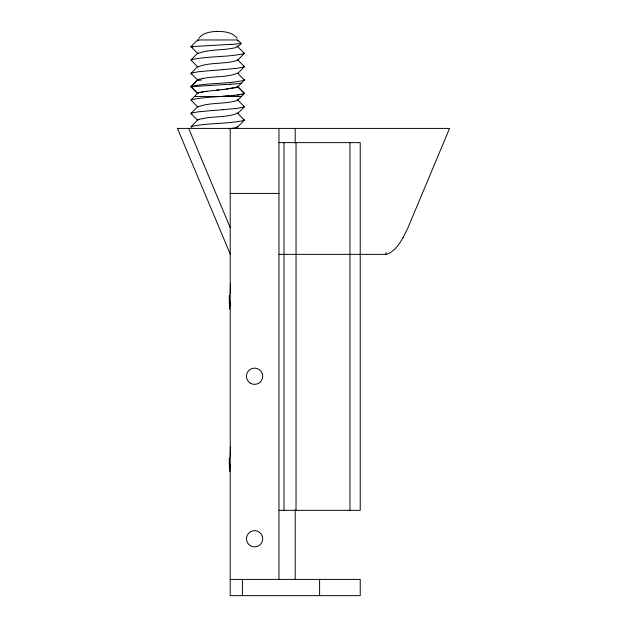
<?xml version="1.0" encoding="UTF-8"?>
<svg xmlns="http://www.w3.org/2000/svg" width="627" height="627" viewBox="0 0 627 627"><rect width="100%" height="100%" fill="white"/><g stroke="black" fill="none" stroke-linecap="round" stroke-linejoin="round"><path stroke-width="0.94" d="M230.211 293.75L230.438 283.929M230.211 456.268L230.438 446.455M237.711 40.63L237.664 41.163M241.027 43.435L237.743 39.963L197.646 39.963L190.961 46.649L197.803 53.593C208.446 49.016 223.283 50.63 235.258 47.715C247.853 40.661 235.25 44.987 230.078 44.407M385.589 254.358L386.318 252.61M198.845 38.396C202.733 32.58 210.735 31.75 217.138 31.358M223.886 89.426L236.332 87.553L237.743 86.738L237.108 86.165L244.209 93.172L243.582 92.851M229.114 128.856L236.332 127.61L237.578 127.077L237.108 126.262M403.098 237.625L407.816 228.11L449.559 128.41L177.472 128.41M237.108 46.108L244.42 53.326L237.578 60.278C225.062 64.456 209.199 61.987 197.803 66.971L190.961 60.012L197.803 53.06M206.949 91.244L199.057 92.584L197.803 93.117L197.803 93.705L190.961 86.753L197.803 79.801L199.057 79.253M237.578 86.432L244.42 93.439L237.578 100.336C225.062 104.513 209.199 102.044 197.803 107.029L190.961 100.069L197.803 93.117M203.077 78.469C214.089 76.071 227.954 77.482 237.578 73.108L244.42 80.06L237.578 87.02L226.229 89.112M203.077 118.519C214.089 116.128 227.954 117.539 237.578 113.166A20.268 1.795 4.1 0 0 237.014 112.907M237.578 46.915L237.578 46.382M237.578 60.278L237.108 59.479M237.578 86.973L237.578 86.487M237.578 100.336L237.108 99.536M197.803 79.801L190.961 86.706L197.646 93.384M199.057 119.31L197.803 119.859L197.803 120.384L190.961 113.448L197.803 106.496M237.578 127.077L244.42 120.118L237.578 113.166M237.578 73.641L244.42 66.705L237.578 59.745M237.578 113.699L244.42 106.762L237.578 99.803M197.803 66.438L190.961 73.39L198.273 80.601M244.42 93.384L242.547 94.222M197.803 119.859L190.961 126.811L191.799 127.336M394.407 249.436L390.425 252.728L386.6 254.358L278.968 254.358M191.172 73.124L198.21 71.768L212.686 70.436M191.172 86.487C208.532 82.623 226.849 84.222 244.209 80.334M191.172 113.181L198.21 111.825L212.686 110.493M191.172 126.544C208.532 122.673 226.849 124.264 244.209 120.392M191.172 59.745C208.54 55.889 226.841 57.449 244.209 53.593M191.172 99.803C208.352 96.08 226.323 97.295 243.582 93.917M244.209 66.971L237.178 68.296L222.703 69.636M244.209 107.029L237.178 108.353L222.703 109.694M190.961 46.649L230.799 44.376M190.961 86.706L241.027 83.493L240.447 83.156M200.123 92.365L203.077 91.832M241.113 94.458L237.178 94.99M204.911 91.566L213.94 90.445M221.449 89.692L223.886 89.379M213.94 90.492L221.449 89.645M216.433 90.225L218.948 89.959M232.014 95.57L234.733 95.304M229.074 95.837L221.441 96.472M230.078 84.465L230.799 84.433M217.146 31.358C224.098 31.515 232.883 32.142 237.194 38.396M201.471 80.021L197.803 80.327M194.527 96.472L241.458 96.472M278.968 142.627L360.227 142.627L360.227 510.331L278.968 510.331M230.211 193.414L278.968 193.414M230.375 254.358L177.441 128.41M230.211 579.395L360.227 579.395L360.227 595.65L230.211 595.65L230.211 128.41M198.759 40.371L197.685 40.097L198.273 40.496M198.634 80.413L197.685 80.154L198.273 80.554M240.447 43.098L241.082 43.302M192.842 47.448L191.172 46.915M192.842 87.545L191.172 86.973M243.582 52.793L244.209 53.06M243.582 66.156L244.209 66.423M191.172 60.278L191.799 60.545M191.172 73.641L191.799 73.908M243.582 106.214L244.209 106.48M191.172 100.336L191.799 100.602M191.172 113.699L191.799 113.965M243.582 79.527L244.209 79.801M243.582 119.577L244.209 119.859M188.688 128.41L230.211 227.601M230.438 306.047L230.242 302.049M230.438 468.565L230.242 464.568M349.96 142.627L349.96 510.331M319.598 579.395L319.598 595.65M296.03 142.627L296.03 510.331M295.215 128.41L295.215 142.964M295.215 509.845L295.215 579.395M284 142.627L284 510.331M278.968 128.41L278.968 579.395M242.398 579.395L242.398 595.65M229.725 309.017A16.239 1.403 -88.7 0 1 229.357 294.98M229.725 471.543A16.239 1.403 -88.7 0 1 229.357 457.498M197.787 93.172A20.283 2.053 -1.9 0 1 200.06 92.365M199.214 79.253A20.229 1.552 -4.3 0 1 203.305 78.469M222.906 69.644A26.836 0.799 -4.6 0 1 212.475 70.483M199.214 119.302A20.229 1.552 -4.3 0 1 203.305 118.519M222.906 109.701A26.836 0.799 -4.6 0 1 212.475 110.54M402.996 237.562A59.432 59.432 0 0 1 394.501 249.522M250.526 383.285A8.127 8.127 0 0 0 262.713 376.247A8.127 8.127 0 0 0 250.526 369.209A8.127 8.127 0 0 0 250.526 383.285M250.526 545.803A8.127 8.127 0 0 0 262.713 538.765A8.127 8.127 0 0 0 250.526 531.727A8.127 8.127 0 0 0 250.526 545.803"/></g></svg>
